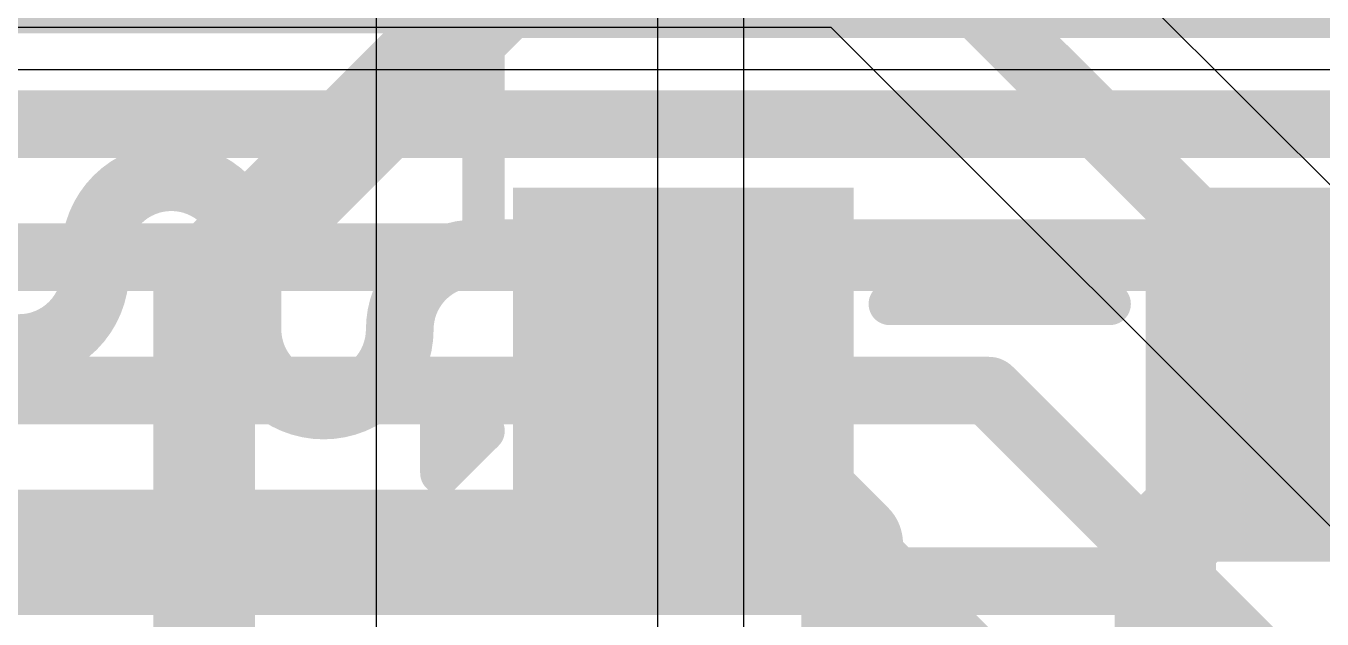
# Model space of a CAD drawing. Header units: inches. Extents: x 0 to 208, y 0 to 213.
# Drawn here: x 4.5163 to 4.6695, y 3.2887 to 3.3589 of the extents above; entities that cross this region are included whole.
import ezdxf

# ---------------------------------------------------------------- set-up
doc = ezdxf.new("R2010")
doc.units = ezdxf.units.IN
doc.header["$MEASUREMENT"] = 0
for name, color, linetype in [('Bottom Layer', 5, 'Continuous'), ('L2_GND1', 16, 'Continuous'), ('L3_SIG1', 76, 'Continuous'), ('L4_PWR', 90, 'Continuous'), ('L5_GND2', 156, 'Continuous'), ('L6_SIG2', 130, 'Continuous'), ('Top Layer', 1, 'Continuous'), ('Top Overlay', 2, 'Continuous'), ('Top Paste', 8, 'Continuous'), ('Top Solder', 216, 'Continuous')]:
    doc.layers.add(name, color=color, linetype=linetype)

# ---------------------------------------------------------------- blocks, each defined once
blk = doc.blocks.new('SOT_23_500')
at = {"layer": 'Top Layer'}
for points in [[(-0.01614, 0.05748), (0.01614, 0.05748), (0.01614, 0.02126), (-0.01614, 0.02126)], [(-0.05354, -0.02126), (-0.02126, -0.02126), (-0.02126, -0.05748), (-0.05354, -0.05748)], [(0.02126, -0.02126), (0.05354, -0.02126), (0.05354, -0.05748), (0.02126, -0.05748)]]:
    blk.add_hatch(color=1, dxfattribs=at).paths.add_polyline_path(points)
at = {"layer": 'Top Paste'}
for points in [[(-0.01614, 0.05748), (0.01614, 0.05748), (0.01614, 0.02126), (-0.01614, 0.02126)], [(-0.05354, -0.02126), (-0.02126, -0.02126), (-0.02126, -0.05748), (-0.05354, -0.05748)], [(0.02126, -0.02126), (0.05354, -0.02126), (0.05354, -0.05748), (0.02126, -0.05748)]]:
    blk.add_hatch(color=8, dxfattribs=at).paths.add_polyline_path(points)
at = {"layer": 'Top Solder'}
for points in [[(-0.02014, 0.06148), (0.02014, 0.06148), (0.02014, 0.01726), (-0.02014, 0.01726)], [(-0.05754, -0.01726), (-0.01726, -0.01726), (-0.01726, -0.06148), (-0.05754, -0.06148)], [(0.01726, -0.01726), (0.05754, -0.01726), (0.05754, -0.06148), (0.01726, -0.06148)]]:
    blk.add_hatch(color=216, dxfattribs=at).paths.add_polyline_path(points)
at = {"layer": 'Top Overlay'}
for points in [[(-0.061, 0.032, 0.005, 0.005, 0), (-0.022, 0.032, 0.005, 0.005, 0)], [(-0.061, -0.023, 0.005, 0.005, 0), (-0.061, 0.032, 0.005, 0.005, 0)], [(0.022, 0.032, 0.005, 0.005, 0), (0.061, 0.032, 0.005, 0.005, 0)], [(0.061, -0.023, 0.005, 0.005, 0), (0.061, 0.032, 0.005, 0.005, 0)], [(-0.013, -0.031, 0.005, 0.005, 0), (0.013, -0.031, 0.005, 0.005, 0)], [(-0.066, -0.051, 0.005, 0.005, 0), (-0.066, -0.041, 0.005, 0.005, 0)], [(-0.066, -0.041, 0.005, 0.005, 0), (-0.061, -0.046, 0.005, 0.005, 0)], [(-0.066, -0.051, 0.005, 0.005, 0), (-0.061, -0.046, 0.005, 0.005, 0)]]:
    blk.add_lwpolyline(points, format="xyseb", dxfattribs=at)
for points in [[(-0.06225, 0.032, 0.0025, 0.0025, 1), (-0.05975, 0.032, 0.0025, 0.0025, 1)], [(-0.06225, 0.032, 0.0025, 0.0025, 1), (-0.05975, 0.032, 0.0025, 0.0025, 1)], [(-0.02325, 0.032, 0.0025, 0.0025, 1), (-0.02075, 0.032, 0.0025, 0.0025, 1)], [(0.02075, 0.032, 0.0025, 0.0025, 1), (0.02325, 0.032, 0.0025, 0.0025, 1)], [(0.05975, 0.032, 0.0025, 0.0025, 1), (0.06225, 0.032, 0.0025, 0.0025, 1)], [(0.05975, 0.032, 0.0025, 0.0025, 1), (0.06225, 0.032, 0.0025, 0.0025, 1)], [(-0.06225, -0.023, 0.0025, 0.0025, 1), (-0.05975, -0.023, 0.0025, 0.0025, 1)], [(0.05975, -0.023, 0.0025, 0.0025, 1), (0.06225, -0.023, 0.0025, 0.0025, 1)], [(-0.01425, -0.031, 0.0025, 0.0025, 1), (-0.01175, -0.031, 0.0025, 0.0025, 1)], [(0.01175, -0.031, 0.0025, 0.0025, 1), (0.01425, -0.031, 0.0025, 0.0025, 1)], [(-0.06725, -0.041, 0.0025, 0.0025, 1), (-0.06475, -0.041, 0.0025, 0.0025, 1)], [(-0.06725, -0.041, 0.0025, 0.0025, 1), (-0.06475, -0.041, 0.0025, 0.0025, 1)], [(-0.06225, -0.046, 0.0025, 0.0025, 1), (-0.05975, -0.046, 0.0025, 0.0025, 1)], [(-0.06225, -0.046, 0.0025, 0.0025, 1), (-0.05975, -0.046, 0.0025, 0.0025, 1)], [(-0.06725, -0.051, 0.0025, 0.0025, 1), (-0.06475, -0.051, 0.0025, 0.0025, 1)], [(-0.06725, -0.051, 0.0025, 0.0025, 1), (-0.06475, -0.051, 0.0025, 0.0025, 1)]]:
    blk.add_lwpolyline(points, format="xyseb", close=True, dxfattribs=at)

msp = doc.modelspace()

# ---------------------------------------------------------------- linework, layer by layer
at = {"layer": 'Bottom Layer'}
for points in [[(4.4905, 3.34726, 0.008, 0.008, 0), (4.677, 3.34726, 0.008, 0.008, 0)], [(4.4905, 3.33156, 0.008, 0.008, 0), (4.66044, 3.33156, 0.008, 0.008, 0)], [(4.66044, 3.33156, 0.008, 0.008, 0), (4.71, 3.282, 0.008, 0.008, 0)], [(4.4905, 3.31576, 0.008, 0.008, 0), (4.63014, 3.31576, 0.008, 0.008, 0)], [(4.63014, 3.31576, 0.008, 0.008, 0), (4.68583, 3.26008, 0.008, 0.008, 0)], [(4.4905, 3.30006, 0.008, 0.008, 0), (4.61214, 3.30006, 0.008, 0.008, 0)], [(4.61214, 3.30006, 0.008, 0.008, 0), (4.65004, 3.26217, 0.008, 0.008, 0)]]:
    msp.add_lwpolyline(points, format="xyseb", dxfattribs=at)
for points in [[(4.65844, 3.33156, 0.004, 0.004, 1), (4.66244, 3.33156, 0.004, 0.004, 1)], [(4.65844, 3.33156, 0.004, 0.004, 1), (4.66244, 3.33156, 0.004, 0.004, 1)], [(4.62814, 3.31576, 0.004, 0.004, 1), (4.63214, 3.31576, 0.004, 0.004, 1)], [(4.62814, 3.31576, 0.004, 0.004, 1), (4.63214, 3.31576, 0.004, 0.004, 1)], [(4.61014, 3.30006, 0.004, 0.004, 1), (4.61414, 3.30006, 0.004, 0.004, 1)], [(4.61014, 3.30006, 0.004, 0.004, 1), (4.61414, 3.30006, 0.004, 0.004, 1)]]:
    msp.add_lwpolyline(points, format="xyseb", close=True, dxfattribs=at)
at = {"layer": 'L2_GND1'}
for p, q in [((4.68693, 3.32362), (4.62746, 3.38309)), ((4.49345, 3.35873), (4.61145, 3.35873)), ((4.61145, 3.35873), (4.68329, 3.28689))]:
    msp.add_line(p, q, dxfattribs=at)
msp.add_lwpolyline([(4.61736, 3.373, 0.008, 0.008, 0), (4.70836, 3.282, 0.008, 0.008, 0)], format="xyseb", dxfattribs=at)
at = {"layer": 'L3_SIG1'}
for p, q in [((4.591, 3.38), (4.591, 3.28316)), ((4.6012, 3.28316), (4.6012, 3.38))]:
    msp.add_line(p, q, dxfattribs=at)
at = {"layer": 'L4_PWR'}
msp.add_line((4.55771, 3.47307), (4.55771, 3.26786), dxfattribs=at)
at = {"layer": 'L5_GND2'}
msp.add_line((3.89391, 3.35373), (4.73722, 3.35373), dxfattribs=at)
at = {"layer": 'L6_SIG2'}
for points in [[(2.40619, 3.362, 0.008, 0.008, 0), (4.718, 3.362, 0.008, 0.008, 0)], [(4.52452, 3.332, 0.008, 0.008, -1), (4.54252, 3.332, 0.008, 0.008, 0)], [(4.52452, 3.3298, 0.008, 0.008, 0), (4.52452, 3.332, 0.008, 0.008, 0)], [(4.54252, 3.323, 0.008, 0.008, 0), (4.54252, 3.332, 0.008, 0.008, 0)], [(4.56052, 3.323, 0.008, 0.008, -0.414214), (4.56952, 3.332, 0.008, 0.008, 0)], [(4.56952, 3.332, 0.008, 0.008, 0), (4.62415, 3.332, 0.008, 0.008, 0)], [(4.62415, 3.332, 0.008, 0.008, 0), (4.69226, 3.332, 0.008, 0.008, 0)], [(4.52452, 3.3298, 0.008, 0.008, -1), (4.50652, 3.3298, 0.008, 0.008, 0)], [(4.56052, 3.323, 0.008, 0.008, -1), (4.54252, 3.323, 0.008, 0.008, 0)], [(4.56052, 3.323, 0.008, 0.008, 0), (4.56052, 3.323, 0.008, 0.008, 0)], [(2.66313, 3.29322, 0.008, 0.008, 0), (4.65268, 3.29322, 0.008, 0.008, 0)], [(4.65268, 3.29322, 0.008, 0.008, 0), (4.68583, 3.26008, 0.008, 0.008, 0)]]:
    msp.add_lwpolyline(points, format="xyseb", dxfattribs=at)
for points in [[(4.52252, 3.332, 0.004, 0.004, 1), (4.52652, 3.332, 0.004, 0.004, 1)], [(4.52252, 3.332, 0.004, 0.004, 1), (4.52652, 3.332, 0.004, 0.004, 1)], [(4.54052, 3.332, 0.004, 0.004, 1), (4.54452, 3.332, 0.004, 0.004, 1)], [(4.54052, 3.332, 0.004, 0.004, 1), (4.54452, 3.332, 0.004, 0.004, 1)], [(4.56752, 3.332, 0.004, 0.004, 1), (4.57152, 3.332, 0.004, 0.004, 1)], [(4.56752, 3.332, 0.004, 0.004, 1), (4.57152, 3.332, 0.004, 0.004, 1)], [(4.62215, 3.332, 0.004, 0.004, 1), (4.62615, 3.332, 0.004, 0.004, 1)], [(4.62215, 3.332, 0.004, 0.004, 1), (4.62615, 3.332, 0.004, 0.004, 1)], [(4.52252, 3.3298, 0.004, 0.004, 1), (4.52652, 3.3298, 0.004, 0.004, 1)], [(4.52252, 3.3298, 0.004, 0.004, 1), (4.52652, 3.3298, 0.004, 0.004, 1)], [(4.54052, 3.323, 0.004, 0.004, 1), (4.54452, 3.323, 0.004, 0.004, 1)], [(4.54052, 3.323, 0.004, 0.004, 1), (4.54452, 3.323, 0.004, 0.004, 1)], [(4.55852, 3.323, 0.004, 0.004, 1), (4.56252, 3.323, 0.004, 0.004, 1)], [(4.55852, 3.323, 0.004, 0.004, 1), (4.56252, 3.323, 0.004, 0.004, 1)], [(4.55852, 3.323, 0.004, 0.004, 1), (4.56252, 3.323, 0.004, 0.004, 1)], [(4.55852, 3.323, 0.004, 0.004, 1), (4.56252, 3.323, 0.004, 0.004, 1)], [(4.65068, 3.29322, 0.004, 0.004, 1), (4.65468, 3.29322, 0.004, 0.004, 1)], [(4.65068, 3.29322, 0.004, 0.004, 1), (4.65468, 3.29322, 0.004, 0.004, 1)]]:
    msp.add_lwpolyline(points, format="xyseb", close=True, dxfattribs=at)
at = {"layer": 'Top Layer'}
for points in [[(4.5374, 3.32837, 0.012, 0.012, 0), (4.57251, 3.36348, 0.012, 0.012, 0)], [(4.57251, 3.36348, 0.012, 0.012, 0), (4.7163, 3.36348, 0.012, 0.012, 0)], [(4.5374, 3.25936, 0.012, 0.012, 0), (4.5374, 3.32837, 0.012, 0.012, 0)], [(4.59403, 3.31568, 0.012, 0.012, 0), (4.59403, 3.31764, 0.012, 0.012, 0)], [(4.66883, 3.31568, 0.012, 0.012, 0), (4.66883, 3.31764, 0.012, 0.012, 0)], [(4.59403, 3.31568, 0.012, 0.012, 0), (4.60417, 3.30553, 0.012, 0.012, 0)], [(4.651, 3.29784, 0.012, 0.012, 0), (4.66883, 3.31568, 0.012, 0.012, 0)], [(4.60417, 3.30553, 0.012, 0.012, 0), (4.60613, 3.30553, 0.012, 0.012, 0)], [(4.60613, 3.30553, 0.012, 0.012, 0), (4.614, 3.29767, 0.012, 0.012, 0)], [(4.614, 3.26607, 0.012, 0.012, 0), (4.614, 3.29767, 0.012, 0.012, 0)], [(4.651, 3.26607, 0.012, 0.012, 0), (4.651, 3.29784, 0.012, 0.012, 0)]]:
    msp.add_lwpolyline(points, format="xyseb", dxfattribs=at)
for points in [[(4.56951, 3.36348, 0.006, 0.006, 1), (4.57551, 3.36348, 0.006, 0.006, 1)], [(4.56951, 3.36348, 0.006, 0.006, 1), (4.57551, 3.36348, 0.006, 0.006, 1)], [(4.5344, 3.32837, 0.006, 0.006, 1), (4.5404, 3.32837, 0.006, 0.006, 1)], [(4.5344, 3.32837, 0.006, 0.006, 1), (4.5404, 3.32837, 0.006, 0.006, 1)], [(4.59103, 3.31764, 0.006, 0.006, 1), (4.59703, 3.31764, 0.006, 0.006, 1)], [(4.66583, 3.31764, 0.006, 0.006, 1), (4.67183, 3.31764, 0.006, 0.006, 1)], [(4.59103, 3.31568, 0.006, 0.006, 1), (4.59703, 3.31568, 0.006, 0.006, 1)], [(4.59103, 3.31568, 0.006, 0.006, 1), (4.59703, 3.31568, 0.006, 0.006, 1)], [(4.66583, 3.31568, 0.006, 0.006, 1), (4.67183, 3.31568, 0.006, 0.006, 1)], [(4.66583, 3.31568, 0.006, 0.006, 1), (4.67183, 3.31568, 0.006, 0.006, 1)], [(4.60117, 3.30553, 0.006, 0.006, 1), (4.60717, 3.30553, 0.006, 0.006, 1)], [(4.60117, 3.30553, 0.006, 0.006, 1), (4.60717, 3.30553, 0.006, 0.006, 1)], [(4.60313, 3.30553, 0.006, 0.006, 1), (4.60913, 3.30553, 0.006, 0.006, 1)], [(4.60313, 3.30553, 0.006, 0.006, 1), (4.60913, 3.30553, 0.006, 0.006, 1)], [(4.611, 3.29767, 0.006, 0.006, 1), (4.617, 3.29767, 0.006, 0.006, 1)], [(4.611, 3.29767, 0.006, 0.006, 1), (4.617, 3.29767, 0.006, 0.006, 1)], [(4.648, 3.29784, 0.006, 0.006, 1), (4.654, 3.29784, 0.006, 0.006, 1)], [(4.648, 3.29784, 0.006, 0.006, 1), (4.654, 3.29784, 0.006, 0.006, 1)]]:
    msp.add_lwpolyline(points, format="xyseb", close=True, dxfattribs=at)

# ---------------------------------------------------------------- block references
msp.add_blockref('SOT_23_500', (4.63143, 3.35701))

doc.saveas('drawing.dxf')
